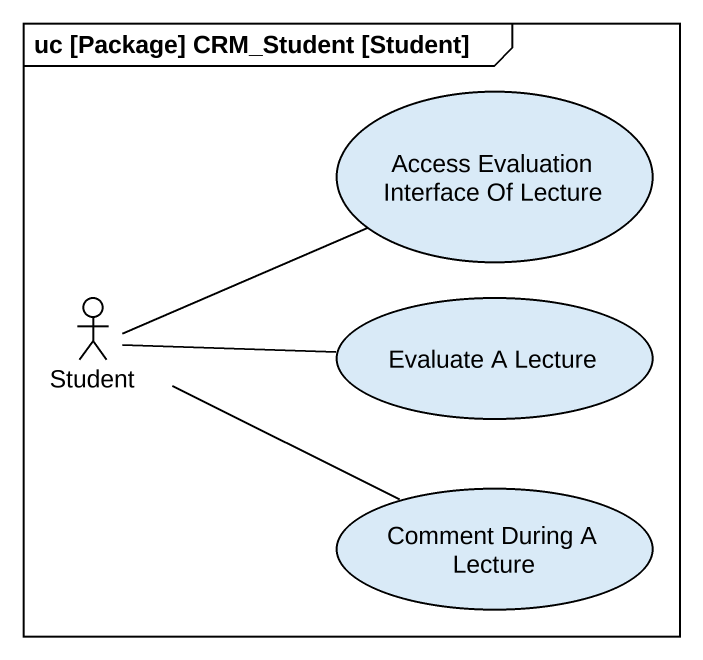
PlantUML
@startuml
mainframe uc [Package] CRM_Student [Student]
usecase "Access Evaluation Interface Of Lecture" as Access_Evaluation_Interface
actor Student
usecase "Evaluate A Lecture" as Evaluate_A_Lecture
usecase "Comment During A Lecture" as Comment_During_A_Lecture
Student -right- Access_Evaluation_Interface
Student -right- Evaluate_A_Lecture
Student -right- Comment_During_A_Lecture
@enduml
